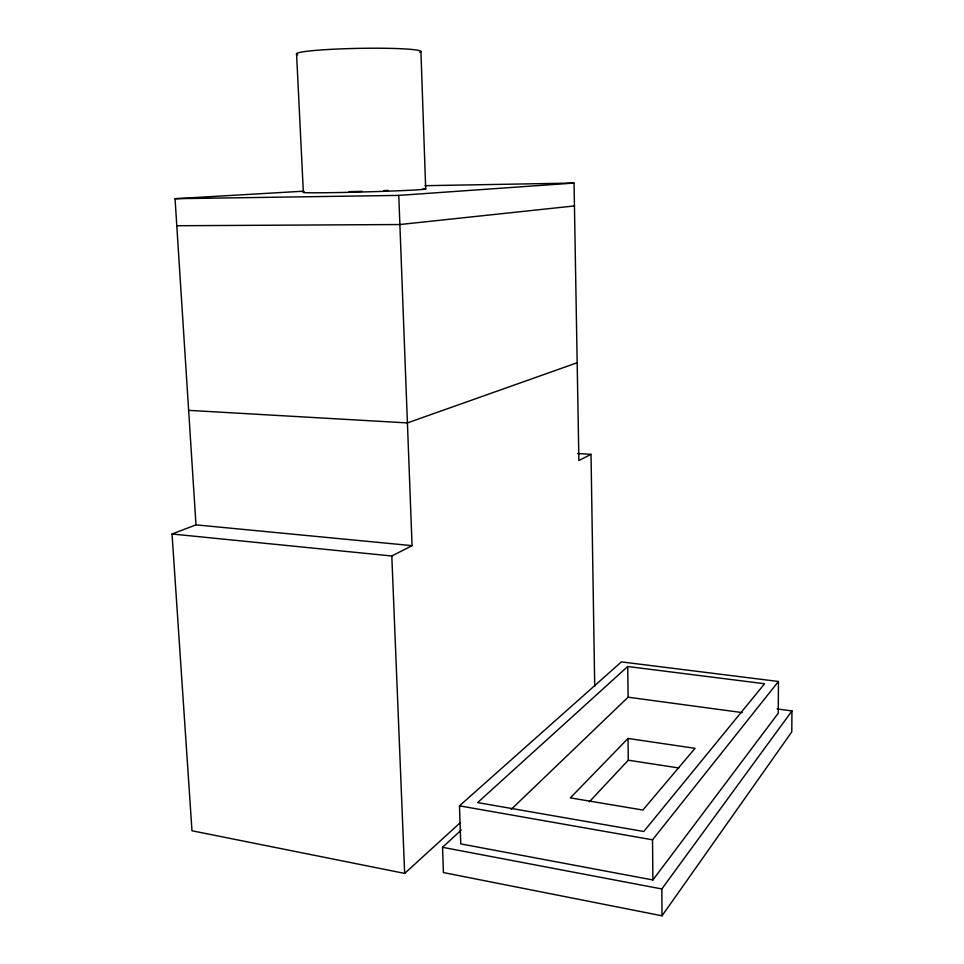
<?xml version="1.0" encoding="UTF-8"?>
<svg xmlns="http://www.w3.org/2000/svg" width="964" height="964" viewBox="0 0 964 964"><rect width="100%" height="100%" fill="white"/><g stroke="black" fill="none" stroke-linecap="round" stroke-linejoin="round"><path stroke-width="1.45" d="M778.454 681.488L778.237 713.24L652.893 879.963L460.744 843.886L459.479 805.844L621.406 661.894L778.454 681.488L652.532 839.813L652.893 879.963M777.141 708.95L791.962 710.914L791.781 731.869L662.039 915.8L443.44 872.577L442.548 847.308L461.286 830.016M662.039 915.8L661.822 888.953L791.962 710.914M589.281 801.867L628.287 760.21L628.022 738.448L695.044 748.317L642.892 810.037L570.351 797.879L628.022 738.448M511.245 809.338L628.106 697.201L627.733 666.51L764.585 683.741L643.783 831.498L477.614 802.59L627.733 666.51M594.716 686.272L591.016 454.345L578.882 460.539L574.038 183.052L398.771 195.403L412.074 545.648L195.993 524.862L172.038 533.996L191.981 830.775L404.663 873.408L460.298 822.654M172.038 533.996L391.806 555.999L412.074 545.648M577.183 362.741L407.411 422.919L188.643 410.351M574.448 205.935L399.879 224.528L176.786 225.745M195.993 524.862L175.05 198.705L303.684 191.185M425.076 185.691L574.038 183.052M175.05 198.705L398.771 195.403M577.52 453.49L591.016 454.345M628.106 697.201L742.196 712.589M628.287 760.21L678.789 767.971M459.479 805.844L652.532 839.813M442.548 847.308L661.822 888.953M296.563 53.924L303.371 192.439M391.806 555.999L404.663 873.408M420.919 51.454L425.702 189.016M388.227 190.402A30.583 0.603 -1.6 0 1 383.961 190.607M362.187 191.342A30.583 0.603 -1.6 0 1 349.125 191.631M297.719 54.779A62.19 4.362 -1.1 0 1 358.68 48.369A62.19 4.362 -1.1 0 1 419.786 52.369M423.027 188.727A61.19 1.205 -1.6 0 1 367.838 191.824A61.19 1.205 -1.6 0 1 304.455 192.161"/></g></svg>
